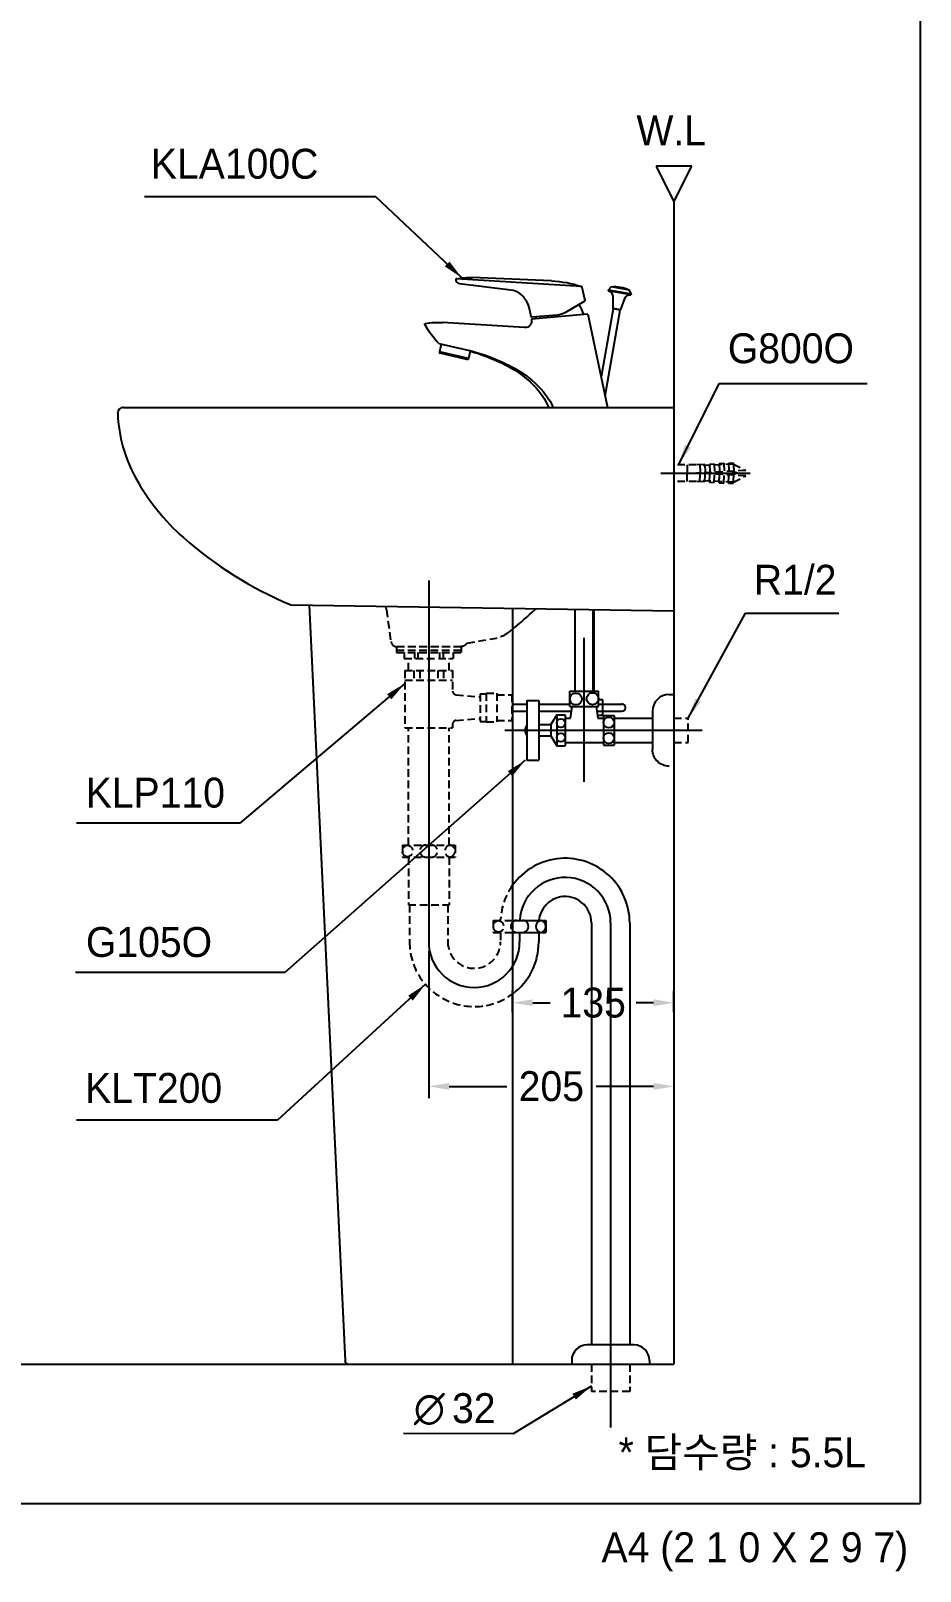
# Model space of a CAD drawing. Header units: millimetres. Extents: x 0 to 5799, y -67 to 2530.
# Drawn here: x 3056 to 3799, y -57 to 1232 of the extents above; entities that cross this region are included whole.
import ezdxf
from ezdxf.enums import TextEntityAlignment as Align
from ezdxf.lldxf.tags import DXFTag

# ---------------------------------------------------------------- set-up
doc = ezdxf.new("R2010")
doc.units = ezdxf.units.MM
doc.linetypes.add('DASHED2', pattern=[9.525, 6.35, -3.175])
for name, color, linetype in [('TEXT', 7, 'Continuous'), ('내부선 및 부속', 4, 'Continuous'), ('도각라인', 7, 'Continuous'), ('외형선', 3, 'Continuous'), ('점선', 6, 'DASHED2'), ('중심선', 1, 'DASHED'), ('치수선', 7, 'Continuous')]:
    doc.layers.add(name, color=color, linetype=linetype)
doc.styles.add('140911', font='HBATANG.TTF')
doc.styles.add('____', font='')
doc.styles.add('타이틀', font='H2GTRM.TTF', dxfattribs={"height": 25})
doc.styles.get('____').set_extended_font_data('굴림')
tags = doc.linetypes.add('DASHDOT', pattern=[70, 31, -13, 13, -13]).pattern_tags.tags
tags[10:11] = [DXFTag(74, 4), DXFTag(75, 0), DXFTag(340, '0'), DXFTag(46, 0.0), DXFTag(50, 0.0), DXFTag(44, 0.0), DXFTag(45, 0.0)]
tags[8:9] = [DXFTag(74, 4), DXFTag(75, 0), DXFTag(340, '0'), DXFTag(46, 0.0), DXFTag(50, 0.0), DXFTag(44, 0.0), DXFTag(45, 0.0)]
tags[6:7] = [DXFTag(74, 4), DXFTag(75, 0), DXFTag(340, '0'), DXFTag(46, 0.0), DXFTag(50, 0.0), DXFTag(44, 0.0), DXFTag(45, 0.0)]
tags[4:5] = [DXFTag(74, 4), DXFTag(75, 0), DXFTag(340, '0'), DXFTag(46, 0.0), DXFTag(50, 0.0), DXFTag(44, 0.0), DXFTag(45, 0.0)]
tags = doc.linetypes.add('DASHED', pattern=[25.72, 12.86, -12.86]).pattern_tags.tags
tags[6:7] = [DXFTag(74, 4), DXFTag(75, 0), DXFTag(340, '0'), DXFTag(46, 0.0), DXFTag(50, 0.0), DXFTag(44, 0.0), DXFTag(45, 0.0)]
tags[4:5] = [DXFTag(74, 4), DXFTag(75, 0), DXFTag(340, '0'), DXFTag(46, 0.0), DXFTag(50, 0.0), DXFTag(44, 0.0), DXFTag(45, 0.0)]
doc.dimstyles.new('MSADIM', dxfattribs={"dimtxt": 33, "dimasz": 17, "dimexe": 10, "dimexo": 7.5, "dimgap": 10, "dimtad": 0, "dimtih": 1, "dimtoh": 1, "dimdec": 0, "dimzin": 1, "dimdsep": 46, "dimtxsty": '____', "dimcen": 11.25, "dimadec": 0, "dimazin": 0, "dimtfac": 1, "dimtdec": 0, "dimtix": 1, "dimtmove": 0, "dimatfit": 3, "dimfxl": 0, "dimtolj": 1, "dimtzin": 1, "dimarcsym": 0})

# ---------------------------------------------------------------- blocks, each defined once
blk = doc.blocks.new('*D24')
at = {"layer": '치수선', "color": 0, "linetype": 'Continuous', "lineweight": -2}
for p, q in [((3388.7, 462.1), (3388.7, 338.9)), ((3405.7, 348.9), (3453.9, 348.9)), ((3576.7, 348.9), (3528.6, 348.9)), ((3593.7, 356.5), (3593.7, 338.9))]:
    blk.add_line(p, q, dxfattribs=at)
at = {"layer": '치수선', "color": 0, "linetype": 'Continuous'}
for points in [[(3405.7, 351.7), (3405.7, 346), (3388.7, 348.9)], [(3576.7, 351.7), (3576.7, 346), (3593.7, 348.9)]]:
    blk.add_solid(points, dxfattribs=at)
at = {"layer": '치수선', "color": 0, "linetype": 'Continuous', "insert": (3491.2, 348.9), "char_height": 25, "attachment_point": 5, "style": '____'}
blk.add_mtext('\\A1;205', dxfattribs=at)
blk = doc.blocks.new('*D25')
at = {"layer": '치수선', "color": 0, "linetype": 'Continuous', "lineweight": -2}
for p, q in [((3458.7, 410.8), (3458.7, 428.8)), ((3593.7, 410.8), (3593.7, 428.8)), ((3475.7, 418.8), (3490.3, 418.8)), ((3576.7, 418.8), (3562.2, 418.8))]:
    blk.add_line(p, q, dxfattribs=at)
at = {"layer": '치수선', "color": 0, "linetype": 'Continuous'}
for points in [[(3475.7, 421.7), (3475.7, 416), (3458.7, 418.8)], [(3576.7, 421.7), (3576.7, 416), (3593.7, 418.8)]]:
    blk.add_solid(points, dxfattribs=at)
at = {"layer": '치수선', "color": 0, "linetype": 'Continuous', "insert": (3526.2, 418.8), "char_height": 25, "attachment_point": 5, "style": '____'}
blk.add_mtext('\\A1;135', dxfattribs=at)

msp = doc.modelspace()

# ---------------------------------------------------------------- linework, layer by layer
at = {"color": 3}
msp.add_line((3556.7, 116.7), (3556.7, 116.7), dxfattribs=at)
at = {"layer": '내부선 및 부속', "linetype": 'Continuous'}
for p, q in [((3411.3, 1023.6), (3411.5, 1022.6)), ((3411.3, 1023.5), (3411.5, 1022.6)), ((3516.4, 1017.7), (3411.8, 1024.1)), ((3457.4, 1014.6), (3414.4, 1020)), ((3491.2, 1022.4), (3425, 1025.2)), ((3518.7, 1005.2), (3503.1, 996.1)), ((3516.8, 1017.3), (3519.1, 1006.3)), ((3538.9, 1014), (3539.1, 1015)), ((3557.6, 1010.7), (3538.9, 1014)), ((3541.2, 1017.5), (3539.1, 1015)), ((3539.1, 1015), (3557.8, 1011.7)), ((3556.6, 1014.8), (3541.2, 1017.5)), ((3542.6, 1009.6), (3542.6, 999.5)), ((3549.2, 998.4), (3552.6, 1007.8)), ((3557.8, 1011.7), (3556.6, 1014.8)), ((3557.8, 1011.7), (3557.6, 1010.7)), ((3472.9, 998.1), (3474, 992.9)), ((3521.7, 994.6), (3474.5, 990.4)), ((3496, 993.9), (3475, 992.1)), ((3478.3, 992.4), (3478.1, 990.8)), ((3521.7, 994.6), (3538.2, 916.6)), ((3542.9, 999.1), (3532.8, 942.1)), ((3536.1, 926.4), (3548.8, 998)), ((3542.6, 999.5), (3549.2, 998.4)), ((3548.8, 998), (3542.9, 999.1)), ((3468.9, 983.4), (3400.3, 987.6)), ((3397.2, 970), (3420.2, 964.8)), ((3399.1, 969.6), (3397.6, 963.2)), ((3421.9, 957.4), (3397.6, 963.2)), ((3420.7, 956.6), (3398.4, 962)), ((3423.4, 963.7), (3421.9, 957.4)), ((3511.2, 679.4), (3511.2, 747.9)), ((3526.2, 679.4), (3526.2, 747.7)), ((3526.7, 747.7), (3526.7, 679.4)), ((3470.7, 671.6), (3470.7, 621.6)), ((3470.7, 671.6), (3480.7, 671.6)), ((3480.7, 671.6), (3480.7, 621.6)), ((3506.7, 679.4), (3530.7, 679.4)), ((3506.7, 666.4), (3506.7, 679.4)), ((3530.7, 666.4), (3530.7, 679.4)), ((3534.2, 672.1), (3530.7, 672.1)), ((3534.2, 659.1), (3534.2, 672.1)), ((3589.7, 676.6), (3593.7, 676.6)), ((3458.7, 668.6), (3470.7, 668.6)), ((3458.7, 662.6), (3470.7, 662.6)), ((3480.7, 668.6), (3506.7, 668.6)), ((3480.7, 662.6), (3508.2, 662.6)), ((3495.7, 659.6), (3490.7, 651.4)), ((3495.7, 659.6), (3502.7, 659.6)), ((3495.7, 659.6), (3495.7, 633.6)), ((3502.7, 659.6), (3502.7, 633.6)), ((3506.7, 666.4), (3530.7, 666.4)), ((3507.2, 656.9), (3508.7, 666.4)), ((3528.7, 666.4), (3530.2, 656.9)), ((3529.3, 662.6), (3550.2, 662.6)), ((3534.2, 659.1), (3529.9, 659.1)), ((3530.7, 668.6), (3550.2, 668.6)), ((3534.7, 659.1), (3534.7, 634.1)), ((3534.7, 659.1), (3543.7, 659.1)), ((3543.7, 659.1), (3543.7, 634.1)), ((3575.7, 662.6), (3575.7, 630.6)), ((3480.7, 651.4), (3490.7, 651.4)), ((3490.7, 651.4), (3490.7, 641.9)), ((3502.7, 656.9), (3507.2, 656.9)), ((3530.2, 656.9), (3534.7, 656.9)), ((3543.7, 656.9), (3575.7, 656.9)), ((3480.7, 641.9), (3490.7, 641.9)), ((3490.7, 641.9), (3495.7, 633.6)), ((3495.7, 633.6), (3502.7, 633.6)), ((3502.7, 636.4), (3534.7, 636.4)), ((3534.7, 634.1), (3543.7, 634.1)), ((3543.7, 636.4), (3575.7, 636.4)), ((3470.7, 621.6), (3480.7, 621.6)), ((3458.8, 487.6), (3486.7, 487.6)), ((3458.8, 477.6), (3468.7, 477.6)), ((3468.7, 477.6), (3486.7, 477.6)), ((3480.7, 477.6), (3480.7, 469.6)), ((3486.7, 487.6), (3486.7, 477.6)), ((3524.7, 485.6), (3524.7, 132.7)), ((3556.7, 485.6), (3556.7, 132.7)), ((3560.2, 132.7), (3521.2, 132.7)), ((3508.2, 119.7), (3508.2, 116.7)), ((3573.2, 119.7), (3573.2, 116.7))]:
    msp.add_line(p, q, dxfattribs=at)
at = {"layer": '내부선 및 부속', "linetype": 'Continuous', "flags": 128}
for points in [[(3414.4, 1020, -0.169046), (3411.5, 1022.6)], [(3411.7, 1024.1, -0.060898), (3425, 1025.2)], [(3491.2, 1022.4, -0.071682), (3516.5, 1017.7)], [(3516.4, 1017.7, -0.337043), (3516.8, 1017.3)], [(3541.2, 1017.5, -0.142794), (3556.6, 1014.8)], [(3470, 1006.1, -0.070886), (3472.9, 998.1)], [(3519.1, 1006.3, -0.323464), (3518.7, 1005.2)], [(3538.9, 1014, -0.361169), (3542.6, 1009.6)], [(3552.6, 1007.8, -0.361169), (3557.6, 1010.7)], [(3475, 992.1, -0.378336), (3474, 992.9)], [(3503.1, 996.1, -0.111261), (3496, 993.9)], [(3514.2, 1002.6, -0.082698), (3518, 994.2)], [(3542.9, 999.1, -0.337834), (3542.6, 999.5)], [(3549.2, 998.4, -0.337834), (3548.7, 998)], [(3385.5, 986, -0.495636), (3385.8, 986.7)], [(3397.2, 970, -0.069061), (3385.5, 986)], [(3385.8, 986.7, -0.046958), (3393.2, 987.7)], [(3393.2, 987.7, -0.025335), (3400.3, 987.6)], [(3474.5, 990.4, -0.51857), (3468.9, 983.4)], [(3420.2, 964.8, -0.07809), (3463.4, 947.6)], [(3421.9, 957.4, -0.414214), (3420.7, 956.6)], [(3423.4, 963.7, -0.040931), (3450.2, 953.6)], [(3450.2, 953.6, -0.084528), (3476.3, 935.2)], [(3463.4, 947.6, -0.085415), (3484.6, 929.6)], [(3476.3, 935.2, -0.094585), (3489, 916.6, -0.094585)], [(3484.6, 929.6, -0.066081), (3492.8, 916.6, -0.066081)], [(3478.3, 748.5, -0.059458), (3477.6, 747.5)], [(3589.7, 616.6, -0.414214), (3575.7, 630.6)]]:
    msp.add_lwpolyline(points, format="xyb", dxfattribs=at)
at = {"layer": '내부선 및 부속', "linetype": 'Continuous'}
for centre, radius in [((3511.7, 672.8), 5), ((3525.7, 673), 5), ((3539.2, 653.1), 4.5), ((3499.2, 652.6), 3.5), ((3499.2, 640.6), 3.5), ((3539.2, 640.1), 4.5)]:
    msp.add_circle(centre, radius, dxfattribs=at)
for centre, radius, start, end in [((3411.8, 1023.6), 0.5, 86.4858, 191.9893), ((3455.4, 998.3), 16.5, 28.2146, 82.9494), ((3398.6, 962.9), 1, 166.6114, 256.6114), ((3271.6, 965.7), 300, 308.5887, 313.3542), ((3589.7, 662.6), 14, 90, 180), ((3550.2, 665.6), 3, 270, 90), ((3477.2, 646.6), 7.84, 144.9654, 215.0346), ((3502.7, 485.6), 54, 94.1511, 144.3942), ((3502.7, 485.6), 54, 0, 94.1511), ((3502.7, 485.6), 22, 100.2345, 174.7841), ((3502.7, 485.6), 22, 0, 100.2345), ((3462.2, 482.6), 5, 90, 134.3525), ((3462.2, 482.6), 5, 225.6475, 270), ((3467.2, 482.6), 5, 72.5424, 90), ((3467.2, 482.6), 5, 270, 287.4576), ((3467.2, 482.6), 5, 270, 270.0017), ((3467.2, 482.6), 5, 287.4559, 72.5441), ((3483.2, 482.6), 5, 98.6269, 261.3731), ((3481.7, 482.6), 5, 278.6269, 81.3731), ((3426.7, 469.6), 54, 306.3473, 0), ((3521.2, 119.7), 13, 90, 180), ((3560.2, 119.7), 13, 0, 90)]:
    msp.add_arc(centre, radius, start, end, dxfattribs=at)
at = {"layer": '도각라인', "color": 7}
for p in [(3799.5, 2530), (1999.5, 0)]:
    msp.add_line(p, (3799.5, 0), dxfattribs=at)
at = {"layer": '외형선', "linetype": 'Continuous'}
for p, q in [((3608.7, 1118.5), (3578.7, 1118.5)), ((3578.7, 1118.5), (3593.7, 1088.5)), ((3593.7, 1088.5), (3608.7, 1118.5)), ((3593.7, 1088.5), (3593.7, 116.6)), ((3133.7, 916.6), (3591.7, 916.6)), ((3273.7, 751.6), (3593.7, 746.6)), ((3288.9, 751.4), (3318.8, 119.5)), ((3458.7, 748.8), (3458.7, 116.6)), ((2123.8, 116.6), (3593.7, 116.6))]:
    msp.add_line(p, q, dxfattribs=at)
at = {"layer": '외형선', "linetype": 'Continuous', "flags": 128}
msp.add_lwpolyline([(3591.7, 916.6, -0.414214), (3593.7, 914.6)], format="xyb", dxfattribs=at)
at = {"layer": '외형선', "linetype": 'Continuous'}
for centre, radius, start, end in [((3133.7, 911.6), 5, 90, 182.1108), ((3248.7, 915.9), 120, 182.1108, 209.1013), ((3309.8, 949.9), 190, 209.1013, 228.4095), ((3396.1, 1047.2), 320, 228.4095, 247.3661), ((3273.7, 753.6), 2, 247.3661, 270), ((3321.7, 119.6), 3, 180, 270)]:
    msp.add_arc(centre, radius, start, end, dxfattribs=at)
at = {"layer": '점선'}
for p, q in [((3612.4, 868.6), (3593.7, 868.6)), ((3604.7, 868.6), (3604.7, 861.6)), ((3619.4, 869), (3612.4, 868.6)), ((3653.7, 863.8), (3612.6, 861.6)), ((3643.4, 869.3), (3615.4, 867.8)), ((3615.4, 868.8), (3615.7, 861.8)), ((3619.4, 869), (3619.7, 862)), ((3623.4, 869.2), (3627.4, 869.4)), ((3623.4, 869.2), (3623.7, 862.2)), ((3627.4, 869.4), (3627.7, 862.4)), ((3631.4, 869.6), (3635.4, 869.9)), ((3631.4, 869.6), (3631.7, 862.7)), ((3635.4, 869.9), (3635.7, 862.9)), ((3639.3, 870.1), (3643.3, 870.3)), ((3639.3, 870.1), (3639.7, 863.1)), ((3646.7, 861.6), (3641.7, 863.2)), ((3643.3, 870.3), (3643.7, 863.3)), ((3643.4, 869.3), (3653.7, 863.8)), ((3612.4, 854.6), (3593.7, 854.6)), ((3604.7, 854.6), (3604.7, 861.6)), ((3619.4, 854.3), (3612.4, 854.6)), ((3653.7, 859.5), (3612.6, 861.6)), ((3615.4, 854.5), (3615.7, 861.5)), ((3643.4, 854), (3615.4, 855.5)), ((3619.4, 854.3), (3619.7, 861.3)), ((3623.4, 854.1), (3623.7, 861.1)), ((3623.4, 854.1), (3627.4, 853.9)), ((3627.4, 853.9), (3627.7, 860.9)), ((3631.4, 853.7), (3631.7, 860.6)), ((3631.4, 853.7), (3635.4, 853.4)), ((3635.4, 853.4), (3635.7, 860.4)), ((3639.3, 853.2), (3639.7, 860.2)), ((3639.3, 853.2), (3643.3, 853)), ((3646.7, 861.6), (3641.7, 860.1)), ((3643.3, 853), (3643.7, 860)), ((3643.4, 854), (3653.7, 859.5)), ((3353.3, 747.5), (3357.1, 720.9)), ((3420.9, 719.6), (3445.5, 723.8)), ((3361.7, 716.6), (3415.7, 716.6)), ((3361.7, 716.6), (3361.7, 711.6)), ((3361.7, 713.6), (3415.7, 713.6)), ((3361.7, 711.6), (3415.7, 711.6)), ((3362.1, 716.6), (3415.8, 716.6)), ((3368.2, 711.6), (3368.2, 706.6)), ((3376.7, 711.6), (3376.7, 706.6)), ((3379.7, 711.6), (3379.7, 706.6)), ((3397.7, 711.6), (3397.7, 706.6)), ((3400.7, 711.6), (3400.7, 706.6)), ((3409.2, 711.6), (3409.2, 706.6)), ((3415.7, 716.6), (3415.7, 711.6)), ((3368.2, 706.6), (3409.2, 706.6)), ((3368.7, 696.6), (3368.7, 648.6)), ((3368.7, 696.6), (3408.7, 696.6)), ((3371.7, 696.6), (3371.7, 706.6)), ((3376.2, 696.6), (3376.2, 688.6)), ((3381.2, 696.6), (3381.2, 688.6)), ((3396.2, 696.6), (3396.2, 688.6)), ((3401.2, 696.6), (3401.2, 688.6)), ((3405.7, 696.6), (3405.7, 706.6)), ((3408.7, 696.6), (3408.7, 679.4)), ((3368.7, 688.6), (3408.7, 688.6)), ((3411.5, 676.4), (3431.7, 674.6)), ((3431.7, 677.1), (3431.7, 654.1)), ((3431.7, 677.1), (3436.7, 677.1)), ((3436.7, 677.6), (3436.7, 653.6)), ((3436.7, 677.6), (3445.7, 677.6)), ((3445.7, 677.6), (3445.7, 653.6)), ((3445.7, 676.4), (3458.2, 676.4)), ((3458.2, 676.4), (3458.2, 654.9)), ((3458.2, 668.6), (3458.7, 668.6)), ((3458.2, 662.6), (3458.7, 662.6)), ((3368.7, 648.6), (3408.7, 648.6)), ((3371.7, 550.6), (3371.7, 648.6)), ((3405.7, 550.6), (3405.7, 648.6)), ((3408.7, 651.9), (3408.7, 648.6)), ((3411.5, 654.9), (3431.7, 656.6)), ((3431.7, 654.1), (3436.7, 654.1)), ((3436.7, 653.6), (3445.7, 653.6)), ((3445.7, 654.9), (3458.2, 654.9)), ((3593.7, 656.9), (3605.7, 656.9)), ((3605.7, 636.4), (3605.7, 656.9)), ((3593.7, 636.4), (3605.7, 636.4)), ((3366.7, 550.6), (3410.7, 550.6)), ((3366.7, 550.6), (3366.7, 540.6)), ((3410.7, 550.6), (3410.7, 540.6)), ((3366.7, 540.6), (3410.7, 540.6)), ((3371.7, 540.6), (3371.7, 500.6)), ((3405.7, 540.6), (3405.7, 500.6)), ((3371.7, 500.6), (3405.7, 500.6)), ((3372.7, 500.6), (3372.7, 469.6)), ((3404.7, 500.6), (3404.7, 469.6)), ((3442.7, 487.6), (3458.8, 487.6)), ((3442.7, 487.6), (3442.7, 477.6)), ((3442.7, 477.6), (3458.8, 477.6)), ((3448.7, 487.6), (3448.7, 488.8)), ((3448.7, 477.6), (3448.7, 469.6)), ((3524.7, 116.6), (3524.7, 93.6)), ((3556.7, 116.6), (3556.7, 93.6)), ((3556.7, 93.6), (3524.7, 93.6))]:
    msp.add_line(p, q, dxfattribs=at)
at = {"layer": '점선', "flags": 128}
for points in [[(3351.8, 750.4, -0.168588), (3353.3, 747.5)], [(3454.3, 727.7, -0.121997), (3445.5, 723.8)], [(3420.2, 719.1, -0.267949), (3415.8, 716.6)], [(3420.2, 719.1, -0.267949), (3421, 719.6)], [(3371, 540.7, -0.859727), (3371, 550.6)], [(3371, 550.6, -0.859727), (3371, 540.7)], [(3447, 477.7, -0.859727), (3447, 487.6)], [(3447, 487.6, -0.859727), (3447, 477.7)]]:
    msp.add_lwpolyline(points, format="xyb", dxfattribs=at)
at = {"layer": '점선'}
for centre, radius, start, end in [((3271.6, 965.7), 300, 307.502, 308.5887), ((3362.1, 721.6), 5, 188.1301, 270), ((3411.7, 679.4), 3, 180, 265.0303), ((3411.7, 651.9), 3, 94.9697, 180), ((3386.2, 545.6), 5, 90, 270), ((3391.2, 545.6), 5, 270, 90), ((3407.2, 545.6), 5, 98.6269, 261.3731), ((3405.7, 545.6), 5, 278.6269, 81.3731), ((3502.7, 485.6), 54, 144.3942, 176.6714), ((3462.2, 482.6), 5, 134.3525, 225.6475), ((3462.2, 482.6), 5, 269.9983, 270), ((3426.7, 469.6), 54, 180, 306.3473), ((3426.7, 469.6), 22, 180, 0)]:
    msp.add_arc(centre, radius, start, end, dxfattribs=at)
at = {"layer": '중심선', "linetype": 'DASHDOT'}
for p, q in [((3582.8, 861.6), (3657.5, 861.6)), ((3388.7, 771.8), (3388.7, 469.6)), ((3518.7, 603.6), (3518.7, 723.9)), ((3452.3, 646.6), (3617.4, 646.6)), ((3464.7, 477.6), (3464.7, 469.6)), ((3540.7, 485.6), (3540.7, 63.6))]:
    msp.add_line(p, q, dxfattribs=at)
for centre, start, end in [((3502.7, 485.6), 0, 176.6714), ((3426.7, 469.6), 180, 0)]:
    msp.add_arc(centre, 38, start, end, dxfattribs=at)

# ---------------------------------------------------------------- texts
at = {"layer": 'TEXT', "style": '타이틀'}
msp.add_text('W.L', height=25, dxfattribs=at).set_placement((3591.4, 1148.3), align=Align.MIDDLE)
msp.add_text('* 담수량 : 5.5L', height=25, dxfattribs=at).set_placement((3650.8, 42.9), align=Align.MIDDLE_CENTER)
msp.add_text('A4 (2 1 0 X 2 9 7)', height=25, dxfattribs=at).set_placement((3789.5, -36.5), align=Align.MIDDLE_RIGHT)
at = {"layer": 'TEXT', "char_height": 25, "width": 380.447, "attachment_point": 1, "line_spacing_factor": 0.963855, "style": '타이틀'}
for s, insert in [('\\A1;KLA100C', (3156.5, 1132.9)), ('\\A1;G800O', (3638.7, 978.6)), ('\\A1;KLP110', (3102, 607)), ('\\A1;G105O', (3102.2, 482.1)), ('\\A1;KLT200', (3101.5, 360.1))]:
    msp.add_mtext(s, dxfattribs=dict(at, insert=insert))
at = {"layer": '치수선'}
for s, style, p in [('∅', '140911', (3376.3, 67.1)), ('32', '타이틀', (3408.2, 67.3))]:
    msp.add_text(s, height=25, dxfattribs=dict(at, style=style)).set_placement(p)
at = {"layer": '치수선', "linetype": 'Continuous', "insert": (3660.5, 785), "char_height": 25, "width": 380.447, "attachment_point": 1, "line_spacing_factor": 0.963855, "style": '타이틀'}
msp.add_mtext('\\A1;R1/2', dxfattribs=at)

# ---------------------------------------------------------------- dimensions: what is measured, and where the dimension line sits
at = {"layer": '치수선', "linetype": 'Continuous'}
dim = msp.add_linear_dim(base=(3593.7, 348.9), p1=(3388.7, 469.6), p2=(3593.7, 364), dimstyle='MSADIM', override={"dimtxt": 25}, dxfattribs=at)
dim.commit()
dim.dimension.update_dxf_attribs({"geometry": '*D24', "text_midpoint": (3491.2, 348.9)})
dim = msp.add_linear_dim(base=(3593.7, 418.8), p1=(3458.7, 403.3), p2=(3593.7, 403.3), dimstyle='MSADIM', override={"dimtxt": 25}, dxfattribs=at)
dim.commit()
dim.dimension.update_dxf_attribs({"geometry": '*D25', "text_midpoint": (3526.2, 418.8), "dimtype": 160})

# ---------------------------------------------------------------- leaders
for points in [[(3416.5, 1024.9), (3344.5, 1092.7), (3151.1, 1092.7)], [(3597.7, 869), (3631.4, 936.6), (3755.1, 936.6)], [(3605.7, 656.9), (3653.4, 744.5), (3731.5, 744.5)], [(3368.7, 685.7), (3230.7, 569), (3094.3, 569)], [(3469.4, 621.6), (3268.5, 444.1), (3093.5, 444)], [(3386, 434.2), (3262.2, 320.5), (3094.2, 320.5)]]:
    msp.add_leader(points, dimstyle='MSADIM', override={"dimtxt": 25}, dxfattribs=at)
at = {"layer": '치수선'}
msp.add_leader([(3524.7, 98.3), (3459.4, 58.4), (3367.7, 58.5)], dimstyle='MSADIM', dxfattribs=at)

doc.saveas('drawing.dxf')
